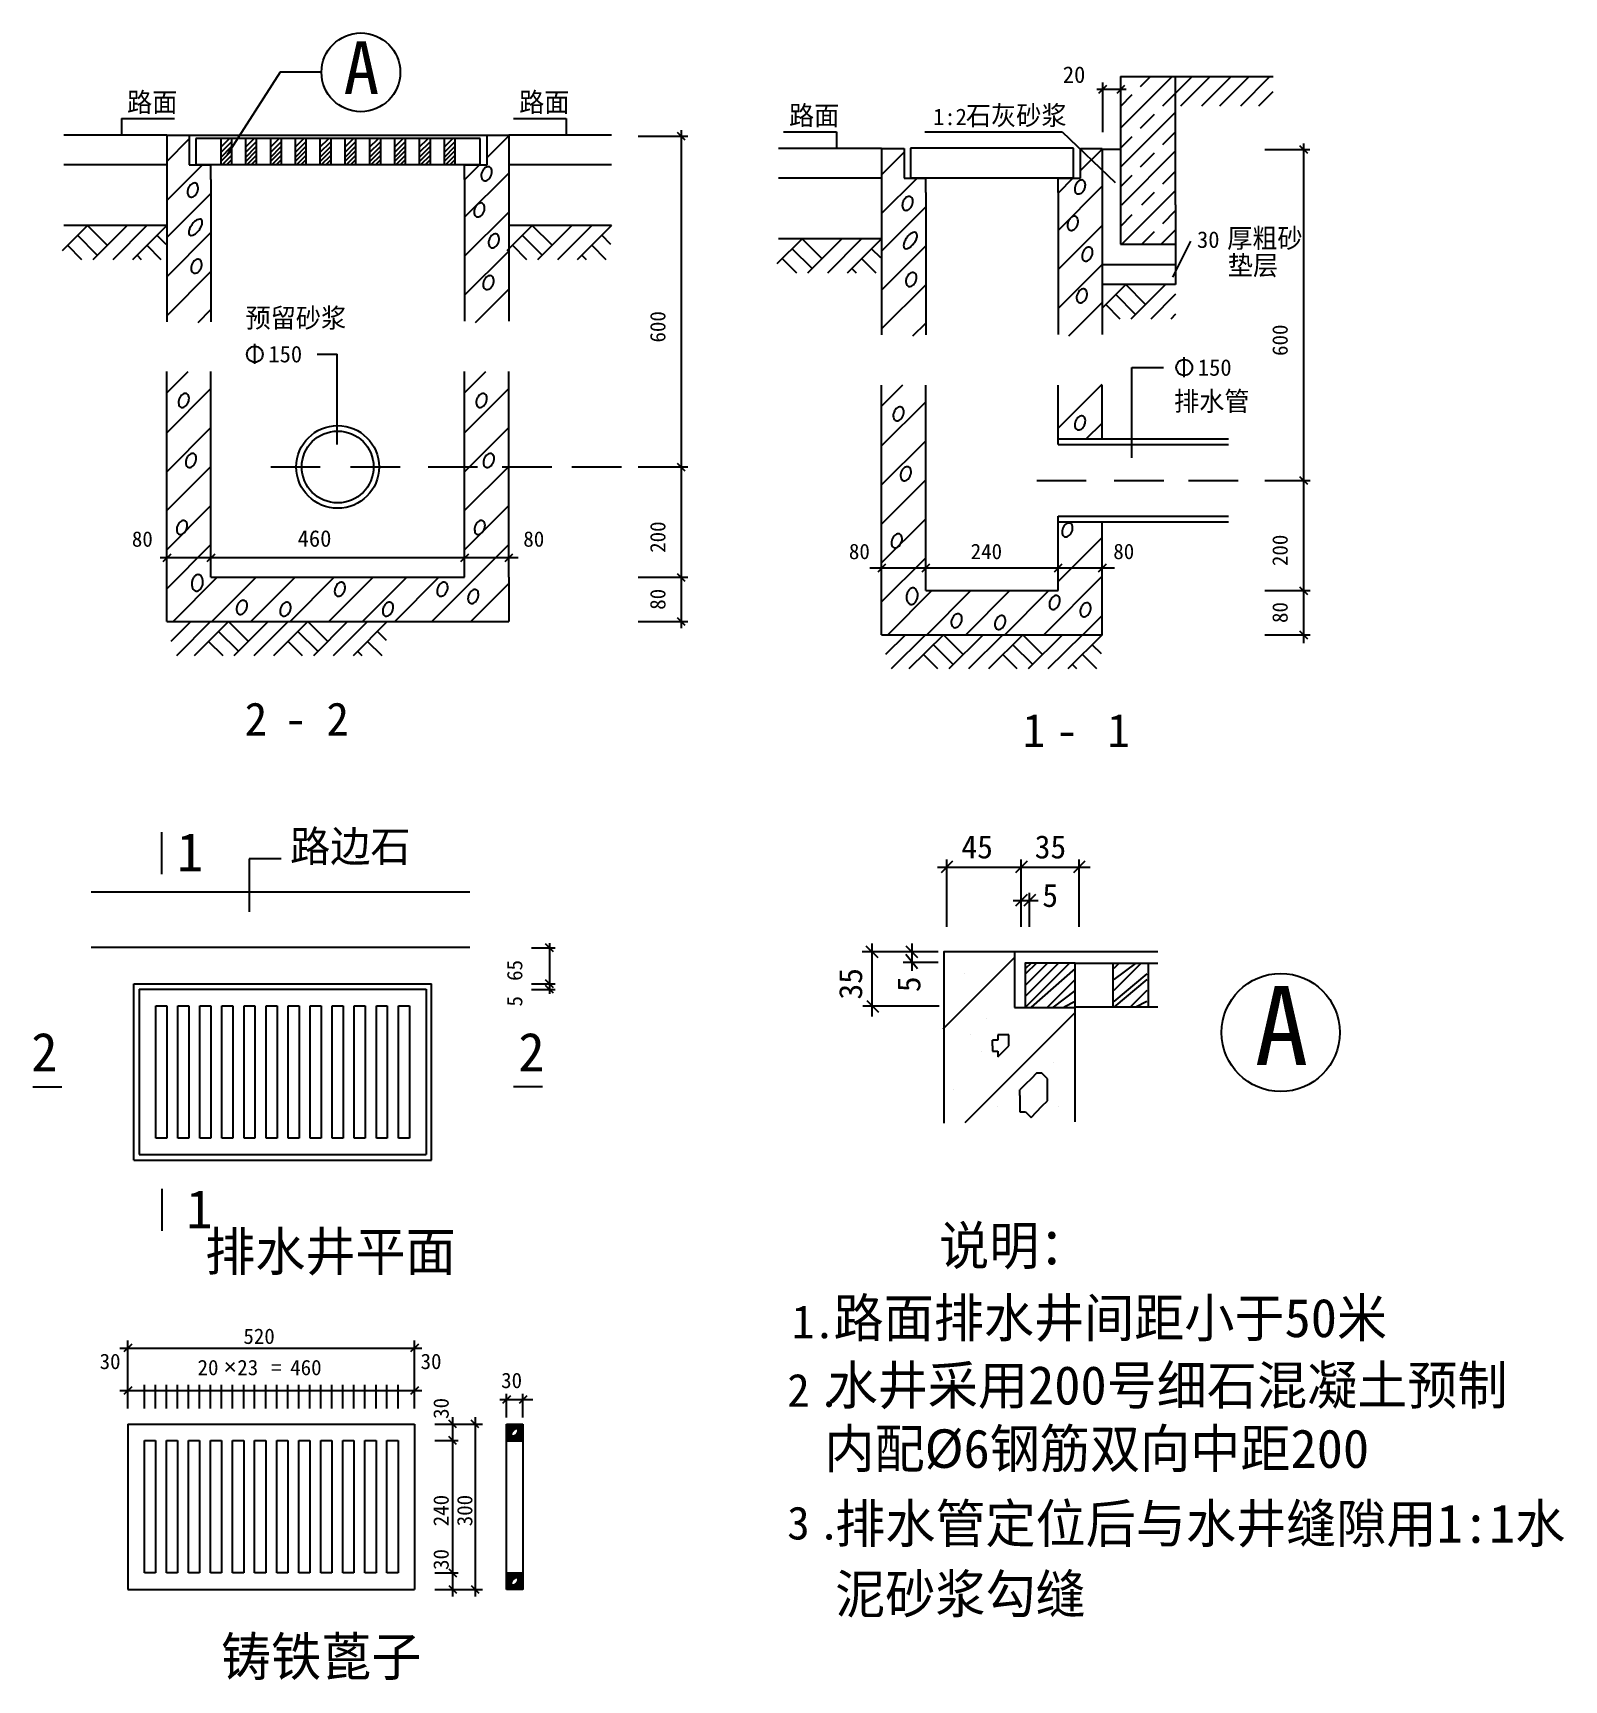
# Model space of a CAD drawing. Header units: metres. Extents: x 230.7 to 323.2, y 80.6 to 180.1.
import ezdxf

# ---------------------------------------------------------------- set-up
doc = ezdxf.new("R2010")
doc.units = ezdxf.units.M

msp = doc.modelspace()

# ---------------------------------------------------------------- linework, layer by layer
for p, q in [((245.6, 177.72), (242.39, 172.73)), ((248.1, 177.72), (245.6, 177.72)), ((296.39, 174.35), (299.51, 177.47)), ((297.6, 176.86), (298.2, 177.47)), ((299.73, 176.47), (300.72, 177.47)), ((300.05, 175.7), (301.82, 177.47)), ((301.31, 175.7), (303.08, 177.47)), ((302.41, 175.7), (304.17, 177.47)), ((303.67, 175.7), (305.43, 177.47)), ((296.74, 176.68), (294.96, 176.68)), ((295.3, 177.11), (295.3, 174.11)), ((296.39, 175.66), (297.1, 176.37)), ((298.95, 175.7), (299.73, 176.47)), ((304.76, 175.7), (305.63, 176.57)), ((296.39, 171.99), (299.73, 175.32)), ((297.6, 174.34), (298.46, 175.2)), ((236.02, 174.93), (239.21, 174.93)), ((236.02, 174.93), (236.02, 173.92)), ((259.71, 174.93), (262.9, 174.93)), ((262.9, 174.93), (262.9, 173.92)), ((269.84, 174.23), (269.84, 144.13)), ((238.75, 172.34), (240.11, 173.7)), ((240.11, 173.92), (258.11, 173.92)), ((257.69, 173.72), (240.5, 173.72)), ((240.5, 173.72), (240.5, 172.15)), ((242.01, 173.19), (242.52, 173.7)), ((242.01, 172.87), (242.66, 173.52)), ((242.01, 172.58), (242.66, 173.23)), ((243.51, 173.19), (244.02, 173.7)), ((243.51, 172.87), (244.16, 173.52)), ((243.51, 172.58), (244.16, 173.23)), ((245.01, 173.19), (245.52, 173.7)), ((245.01, 172.87), (245.66, 173.52)), ((245.01, 172.58), (245.66, 173.23)), ((246.51, 173.19), (247.02, 173.7)), ((246.51, 172.87), (247.16, 173.52)), ((246.51, 172.58), (247.16, 173.23)), ((248.01, 173.19), (248.52, 173.7)), ((248.01, 172.87), (248.66, 173.52)), ((248.01, 172.58), (248.66, 173.23)), ((249.51, 173.19), (250.02, 173.7)), ((249.51, 172.87), (250.16, 173.52)), ((249.51, 172.58), (250.16, 173.23)), ((251.01, 173.19), (251.52, 173.7)), ((251.01, 172.87), (251.66, 173.52)), ((251.01, 172.58), (251.66, 173.23)), ((252.51, 173.19), (253.02, 173.7)), ((252.51, 172.87), (253.16, 173.52)), ((252.51, 172.58), (253.16, 173.23)), ((254.01, 173.19), (254.52, 173.7)), ((254.01, 172.87), (254.66, 173.52)), ((254.01, 172.58), (254.66, 173.23)), ((255.51, 173.19), (256.02, 173.7)), ((255.51, 172.87), (256.16, 173.52)), ((255.51, 172.58), (256.16, 173.23)), ((257.69, 172.15), (257.69, 173.72)), ((258.11, 172.58), (259.42, 173.89)), ((267.24, 173.87), (270.24, 173.87)), ((276.03, 174.12), (279.22, 174.12)), ((279.22, 174.12), (279.22, 173.11)), ((284.56, 174.12), (292.87, 174.12)), ((292.87, 174.12), (296.07, 171.07)), ((296.39, 173.14), (297.1, 173.85)), ((298.95, 173.36), (299.73, 174.13)), ((307.45, 173.41), (307.45, 143.23)), ((242.02, 172.34), (242.66, 172.97)), ((242.11, 172.15), (242.66, 172.7)), ((242.38, 172.15), (242.66, 172.43)), ((243.52, 172.34), (244.16, 172.97)), ((243.61, 172.15), (244.16, 172.7)), ((243.88, 172.15), (244.16, 172.43)), ((245.02, 172.34), (245.66, 172.97)), ((245.11, 172.15), (245.66, 172.7)), ((245.38, 172.15), (245.66, 172.43)), ((246.52, 172.34), (247.16, 172.97)), ((246.61, 172.15), (247.16, 172.7)), ((246.88, 172.15), (247.16, 172.43)), ((248.02, 172.34), (248.66, 172.97)), ((248.11, 172.15), (248.66, 172.7)), ((248.38, 172.15), (248.66, 172.43)), ((249.52, 172.34), (250.16, 172.97)), ((249.61, 172.15), (250.16, 172.7)), ((249.88, 172.15), (250.16, 172.43)), ((251.02, 172.34), (251.66, 172.97)), ((251.11, 172.15), (251.66, 172.7)), ((251.38, 172.15), (251.66, 172.43)), ((252.52, 172.34), (253.16, 172.97)), ((252.61, 172.15), (253.16, 172.7)), ((252.88, 172.15), (253.16, 172.43)), ((254.02, 172.34), (254.66, 172.97)), ((254.11, 172.15), (254.66, 172.7)), ((254.38, 172.15), (254.66, 172.43)), ((255.52, 172.34), (256.16, 172.97)), ((255.61, 172.15), (256.16, 172.7)), ((255.88, 172.15), (256.16, 172.43)), ((281.95, 171.53), (283.32, 172.9)), ((293.56, 173.13), (283.7, 173.13)), ((283.7, 173.13), (283.7, 171.35)), ((293.56, 171.35), (293.56, 173.13)), ((293.98, 171.78), (295.29, 173.08)), ((295.29, 173.08), (296.39, 173.08)), ((296.47, 169.71), (299.73, 172.97)), ((297.6, 172), (298.46, 172.86)), ((305.13, 173.06), (307.84, 173.06)), ((238.75, 169.98), (240.9, 172.13)), ((240.5, 172.15), (257.69, 172.15)), ((242.65, 172.15), (242.66, 172.15)), ((244.15, 172.15), (244.16, 172.15)), ((245.65, 172.15), (245.66, 172.15)), ((247.15, 172.15), (247.16, 172.15)), ((248.65, 172.15), (248.66, 172.15)), ((250.15, 172.15), (250.16, 172.15)), ((251.65, 172.15), (251.66, 172.15)), ((253.15, 172.15), (253.16, 172.15)), ((254.65, 172.15), (254.66, 172.15)), ((256.15, 172.15), (256.16, 172.15)), ((256.75, 171.22), (257.69, 172.16)), ((256.75, 168.96), (259.42, 171.63)), ((281.95, 169.18), (284.11, 171.33)), ((283.7, 171.35), (293.56, 171.35)), ((292.62, 170.41), (293.56, 171.36)), ((296.39, 170.8), (297.1, 171.51)), ((298.95, 170.98), (299.73, 171.75)), ((238.75, 167.73), (241.42, 170.39)), ((292.62, 168.16), (295.29, 170.83)), ((296.47, 167.33), (299.73, 170.58)), ((297.68, 169.71), (298.46, 170.48)), ((256.75, 166.61), (259.42, 169.27)), ((281.95, 166.92), (284.62, 169.59)), ((298.95, 168.59), (299.73, 169.37)), ((233.95, 168.47), (232.42, 166.94)), ((235.15, 167.27), (233.95, 168.47)), ((236.35, 168.47), (234.28, 166.39)), ((237.55, 168.47), (235.48, 166.39)), ((238.75, 168.47), (236.68, 166.39)), ((260.84, 168.47), (259.31, 166.94)), ((262.04, 167.27), (260.84, 168.47)), ((263.24, 168.47), (261.16, 166.39)), ((264.44, 168.47), (262.36, 166.39)), ((265.64, 168.47), (263.56, 166.39)), ((292.62, 165.8), (295.29, 168.47)), ((296.39, 168.41), (297.1, 169.12)), ((233.62, 166.39), (232.75, 167.27)), ((234.55, 166.67), (233.35, 167.87)), ((238.42, 166.39), (237.55, 167.27)), ((238.71, 167.31), (238.15, 167.87)), ((238.75, 165.37), (241.42, 168.04)), ((260.51, 166.39), (259.64, 167.27)), ((261.44, 166.67), (260.24, 167.87)), ((265.31, 166.39), (264.44, 167.27)), ((265.59, 167.31), (265.04, 167.87)), ((277.15, 167.66), (275.63, 166.14)), ((278.35, 166.46), (277.15, 167.66)), ((279.55, 167.66), (277.48, 165.59)), ((280.75, 167.66), (278.68, 165.59)), ((281.95, 167.66), (279.88, 165.59)), ((297.68, 167.33), (298.46, 168.1)), ((298.85, 167.33), (299.73, 168.2)), ((300.62, 167.52), (299.53, 165.35)), ((237.22, 166.39), (236.95, 166.67)), ((256.75, 164.25), (259.42, 166.92)), ((264.11, 166.39), (263.84, 166.67)), ((276.83, 165.59), (275.95, 166.46)), ((277.75, 165.86), (276.55, 167.06)), ((281.63, 165.59), (280.75, 166.46)), ((281.91, 166.51), (281.35, 167.06)), ((281.95, 164.56), (284.62, 167.23)), ((238.75, 163.01), (241.42, 165.68)), ((280.43, 165.59), (280.15, 165.86)), ((292.62, 163.45), (295.29, 166.11)), ((299.73, 166.09), (295.29, 166.09)), ((257.4, 162.6), (259.42, 164.61)), ((281.95, 162.21), (284.62, 164.87)), ((296.71, 164.89), (295.29, 163.47)), ((297.31, 163.09), (296.11, 164.29)), ((297.91, 163.69), (296.71, 164.89)), ((299.11, 164.89), (297.03, 162.81)), ((299.73, 164.31), (298.23, 162.81)), ((240.64, 162.6), (241.42, 163.38)), ((293.27, 161.8), (295.29, 163.81)), ((296.38, 162.81), (295.51, 163.69)), ((283.84, 161.8), (284.62, 162.57)), ((299.73, 163.11), (299.43, 162.81)), ((299.73, 163.07), (299.71, 163.09)), ((244.07, 160.1), (244.07, 161.31)), ((247.83, 160.68), (249.05, 160.68)), ((249.05, 155.23), (249.05, 160.68)), ((300.25, 159.3), (300.25, 160.51)), ((238.75, 158.35), (240.04, 159.64)), ((256.75, 158.35), (258.04, 159.64)), ((297.09, 159.88), (299, 159.88)), ((297.09, 154.43), (297.09, 159.88)), ((238.75, 155.94), (241.42, 158.61)), ((256.75, 155.94), (259.42, 158.61)), ((281.95, 157.55), (283.24, 158.84)), ((292.62, 156.21), (295.29, 158.87)), ((281.95, 155.14), (284.62, 157.8)), ((294.33, 155.56), (295.29, 156.52)), ((238.75, 153.58), (241.42, 156.25)), ((256.75, 153.58), (259.42, 156.25)), ((281.95, 152.78), (284.62, 155.45)), ((292.62, 155.56), (302.92, 155.56)), ((292.62, 155.23), (302.92, 155.23)), ((238.75, 151.23), (241.42, 153.89)), ((245.03, 153.87), (248.03, 153.87)), ((249.85, 153.87), (252.85, 153.87)), ((254.54, 153.87), (257.54, 153.87)), ((256.75, 151.23), (259.42, 153.89)), ((259.03, 153.87), (262.03, 153.87)), ((263.24, 153.87), (266.24, 153.87)), ((267.24, 153.87), (270.24, 153.87)), ((281.95, 150.42), (284.62, 153.09)), ((291.33, 153.06), (294.33, 153.06)), ((296.01, 153.06), (299.02, 153.06)), ((300.51, 153.06), (303.51, 153.06)), ((305.13, 153.06), (307.85, 153.06)), ((238.75, 148.87), (241.42, 151.54)), ((256.75, 148.87), (259.42, 151.54)), ((281.95, 148.07), (284.62, 150.73)), ((292.62, 150.9), (302.92, 150.9)), ((292.62, 150.56), (302.92, 150.56)), ((292.62, 146.95), (295.29, 149.61)), ((259.98, 148.37), (238.36, 148.37)), ((238.75, 146.51), (241.42, 149.18)), ((256.75, 146.51), (259.42, 149.18)), ((281.95, 145.71), (284.62, 148.38)), ((296.04, 147.75), (281.24, 147.75)), ((239.13, 144.53), (241.79, 147.2)), ((241.48, 144.53), (244.15, 147.2)), ((243.84, 144.53), (246.51, 147.2)), ((246.2, 144.53), (248.86, 147.2)), ((248.55, 144.53), (251.22, 147.2)), ((250.58, 144.53), (253.25, 147.2)), ((252.54, 144.53), (255.2, 147.2)), ((254.77, 144.53), (256.75, 146.51)), ((257.13, 144.53), (259.42, 146.82)), ((267.24, 147.2), (270.24, 147.2)), ((282.33, 143.73), (285, 146.4)), ((284.69, 143.73), (287.35, 146.4)), ((287.04, 143.73), (289.71, 146.4)), ((289.4, 143.73), (292.07, 146.4)), ((291.76, 143.73), (295.29, 147.26)), ((305.13, 146.4), (307.85, 146.4)), ((240.2, 144.53), (239, 143.33)), ((241.4, 144.53), (239.33, 142.46)), ((242.48, 144.53), (240.41, 142.46)), ((243.68, 143.33), (242.48, 144.53)), ((244.88, 144.53), (242.81, 142.46)), ((246.08, 144.53), (244.01, 142.46)), ((247.28, 144.53), (245.21, 142.46)), ((248.48, 143.33), (247.28, 144.53)), ((249.68, 144.53), (247.61, 142.46)), ((250.88, 144.53), (248.81, 142.46)), ((252.08, 144.53), (250.01, 142.46)), ((267.24, 144.53), (270.24, 144.53)), ((294.11, 143.73), (295.29, 144.9)), ((243.08, 142.73), (241.88, 143.93)), ((247.88, 142.73), (246.68, 143.93)), ((252.04, 143.38), (251.48, 143.93)), ((283.4, 143.73), (282.2, 142.53)), ((284.6, 143.73), (282.53, 141.66)), ((285.69, 143.73), (283.61, 141.66)), ((286.89, 142.53), (285.69, 143.73)), ((288.09, 143.73), (286.01, 141.66)), ((289.29, 143.73), (287.21, 141.66)), ((290.49, 143.73), (288.41, 141.66)), ((291.69, 142.53), (290.49, 143.73)), ((292.89, 143.73), (290.81, 141.66)), ((294.09, 143.73), (292.01, 141.66)), ((295.29, 143.73), (293.21, 141.66)), ((305.13, 143.73), (307.85, 143.73)), ((242.16, 142.46), (241.28, 143.33)), ((246.96, 142.46), (246.08, 143.33)), ((250.56, 142.46), (250.28, 142.73)), ((251.76, 142.46), (250.88, 143.33)), ((285.36, 141.66), (284.49, 142.53)), ((286.29, 141.93), (285.09, 143.13)), ((290.16, 141.66), (289.29, 142.53)), ((291.09, 141.93), (289.89, 143.13)), ((294.96, 141.66), (294.09, 142.53)), ((295.24, 142.57), (294.69, 143.13)), ((293.76, 141.66), (293.49, 141.93)), ((243.73, 130.19), (243.73, 126.98)), ((245.67, 130.19), (243.73, 130.19)), ((285.34, 129.69), (294.56, 129.69)), ((285.9, 126.07), (285.9, 130.15)), ((290.4, 126.07), (290.4, 130.15)), ((293.9, 126.07), (293.9, 130.15)), ((234.17, 128.19), (257.07, 128.19)), ((289.91, 127.67), (291.41, 127.67)), ((290.9, 126.07), (290.9, 128.13)), ((290.9, 126.11), (290.9, 128.13)), ((234.17, 124.84), (257.07, 124.84)), ((260.8, 124.8), (262.23, 124.8)), ((261.88, 125.1), (261.88, 122.03)), ((285.38, 124.57), (280.78, 124.57)), ((281.37, 125.07), (281.37, 120.66)), ((283.78, 125.07), (283.78, 123.41)), ((289.99, 124.56), (289.99, 121.21)), ((298.65, 124.56), (289.99, 124.56)), ((285.38, 123.92), (283.26, 123.92)), ((289.65, 123.89), (285.65, 119.89)), ((289.99, 124.23), (289.65, 123.89)), ((292.65, 123.89), (290.65, 121.89)), ((291.99, 123.89), (290.65, 122.56)), ((293.32, 123.89), (290.65, 121.23)), ((291.32, 123.89), (290.65, 123.23)), ((290.99, 123.89), (290.65, 123.56)), ((293.65, 123.56), (290.99, 121.23)), ((293.65, 123.89), (298.65, 123.89)), ((295.94, 123.9), (295.94, 121.21)), ((296.32, 123.89), (295.99, 123.56)), ((297.65, 123.89), (295.99, 122.23)), ((297.32, 123.89), (295.99, 122.89)), ((298.09, 121.21), (298.09, 123.9)), ((236.75, 122.64), (254.75, 122.64)), ((236.75, 111.97), (236.75, 122.64)), ((254.75, 111.97), (254.75, 122.64)), ((260.8, 122.64), (262.23, 122.64)), ((286.99, 123.23), (286.99, 123.23)), ((293.65, 122.89), (291.99, 121.23)), ((297.99, 123.23), (295.99, 121.56)), ((297.99, 122.89), (295.99, 121.23)), ((260.8, 122.3), (262.23, 122.3)), ((293.65, 122.23), (292.32, 121.23)), ((293.65, 121.56), (292.99, 121.23)), ((297.99, 122.23), (296.99, 121.23)), ((297.99, 121.56), (297.32, 121.23)), ((238.08, 113.31), (238.08, 121.31)), ((238.08, 121.31), (238.75, 121.31)), ((238.75, 121.31), (238.75, 113.31)), ((239.42, 113.31), (239.42, 121.31)), ((239.42, 121.31), (240.08, 121.31)), ((240.08, 121.31), (240.08, 113.31)), ((240.75, 113.31), (240.75, 121.31)), ((240.75, 121.31), (241.42, 121.31)), ((241.42, 121.31), (241.42, 113.31)), ((242.08, 113.31), (242.08, 121.31)), ((242.08, 121.31), (242.75, 121.31)), ((242.75, 121.31), (242.75, 113.31)), ((243.42, 113.31), (243.42, 121.31)), ((243.42, 121.31), (244.08, 121.31)), ((244.08, 121.31), (244.08, 113.31)), ((244.75, 113.31), (244.75, 121.31)), ((244.75, 121.31), (245.42, 121.31)), ((245.42, 121.31), (245.42, 113.31)), ((246.08, 113.31), (246.08, 121.31)), ((246.08, 121.31), (246.75, 121.31)), ((246.75, 121.31), (246.75, 113.31)), ((247.42, 113.31), (247.42, 121.31)), ((247.42, 121.31), (248.08, 121.31)), ((248.08, 121.31), (248.08, 113.31)), ((248.75, 113.31), (248.75, 121.31)), ((248.75, 121.31), (249.42, 121.31)), ((249.42, 121.31), (249.42, 113.31)), ((250.08, 113.31), (250.08, 121.31)), ((250.08, 121.31), (250.75, 121.31)), ((250.75, 121.31), (250.75, 113.31)), ((251.42, 113.31), (251.42, 121.31)), ((251.42, 121.31), (252.08, 121.31)), ((252.08, 121.31), (252.08, 113.31)), ((252.75, 113.31), (252.75, 121.31)), ((252.75, 121.31), (253.42, 121.31)), ((253.42, 121.31), (253.42, 113.31)), ((285.43, 121.28), (280.83, 121.28)), ((288.32, 120.56), (288.32, 120.56)), ((289.99, 121.21), (293.64, 121.21)), ((293.65, 120.89), (291.99, 119.23)), ((293.64, 121.21), (293.64, 114.3)), ((298.65, 121.23), (293.65, 121.23)), ((287.32, 119.56), (287.32, 119.56)), ((288.99, 119.56), (288.99, 119.23)), ((289.32, 119.56), (288.99, 119.56)), ((289.32, 119.56), (289.32, 119.56)), ((289.65, 119.56), (289.32, 119.56)), ((289.65, 119.23), (289.65, 119.56)), ((291.99, 119.23), (286.99, 114.23)), ((287.99, 118.56), (287.99, 118.56)), ((288.99, 119.23), (288.65, 119.23)), ((288.65, 118.89), (288.65, 119.23)), ((288.65, 118.89), (288.65, 118.56)), ((288.65, 118.56), (288.99, 118.56)), ((288.99, 118.23), (289.32, 118.56)), ((288.99, 118.56), (288.99, 118.23)), ((289.32, 118.56), (289.65, 118.89)), ((289.32, 118.56), (289.32, 118.56)), ((289.65, 119.23), (289.65, 119.23)), ((289.65, 118.89), (289.65, 119.23)), ((288.99, 118.23), (288.99, 118.23)), ((292.32, 117.89), (292.32, 117.89)), ((290.65, 116.56), (290.32, 116.23)), ((290.99, 116.89), (290.65, 116.56)), ((291.32, 117.23), (290.99, 116.89)), ((291.65, 117.23), (291.32, 117.23)), ((291.99, 116.89), (291.65, 117.23)), ((291.99, 116.56), (291.99, 116.89)), ((291.99, 116.23), (291.99, 116.56)), ((286.32, 116.23), (286.32, 116.23)), ((290.32, 115.89), (290.32, 116.23)), ((290.32, 115.89), (290.32, 115.23)), ((291.65, 115.23), (291.99, 115.56)), ((291.99, 115.56), (291.99, 116.23)), ((288.99, 115.23), (288.99, 115.23)), ((290.32, 115.23), (290.32, 114.89)), ((290.32, 114.89), (290.65, 114.89)), ((290.65, 114.89), (290.99, 114.56)), ((290.99, 114.56), (291.32, 114.89)), ((291.32, 114.89), (291.65, 115.23)), ((292.65, 115.23), (292.65, 115.23)), ((238.75, 113.31), (238.08, 113.31)), ((240.08, 113.31), (239.42, 113.31)), ((241.42, 113.31), (240.75, 113.31)), ((242.75, 113.31), (242.08, 113.31)), ((244.08, 113.31), (243.42, 113.31)), ((245.42, 113.31), (244.75, 113.31)), ((246.75, 113.31), (246.08, 113.31)), ((248.08, 113.31), (247.42, 113.31)), ((249.42, 113.31), (248.75, 113.31)), ((250.75, 113.31), (250.08, 113.31)), ((252.08, 113.31), (251.42, 113.31)), ((253.42, 113.31), (252.75, 113.31)), ((236.75, 111.97), (254.75, 111.97)), ((235.91, 100.62), (254.17, 100.62)), ((236.4, 96.97), (236.4, 101.08)), ((253.73, 96.97), (253.73, 101.08)), ((242.31, 99.74), (242.84, 99.22)), ((242.31, 99.22), (242.84, 99.74)), ((235.91, 98.05), (254.17, 98.05)), ((237.4, 96.97), (237.4, 98.39)), ((238.06, 96.97), (238.06, 98.39)), ((238.73, 96.97), (238.73, 98.39)), ((239.4, 96.97), (239.4, 98.39)), ((240.06, 96.97), (240.06, 98.39)), ((240.73, 96.97), (240.73, 98.39)), ((241.4, 96.97), (241.4, 98.39)), ((242.06, 96.97), (242.06, 98.39)), ((242.73, 96.97), (242.73, 98.39)), ((243.4, 96.97), (243.4, 98.39)), ((244.06, 96.97), (244.06, 98.39)), ((244.73, 96.97), (244.73, 98.39)), ((245.4, 96.97), (245.4, 98.39)), ((246.06, 96.97), (246.06, 98.39)), ((246.73, 96.97), (246.73, 98.39)), ((247.4, 96.97), (247.4, 98.39)), ((248.06, 96.97), (248.06, 98.39)), ((248.73, 96.97), (248.73, 98.39)), ((249.4, 96.97), (249.4, 98.39)), ((250.06, 96.97), (250.06, 98.39)), ((250.73, 96.97), (250.73, 98.39)), ((251.4, 96.97), (251.4, 98.39)), ((252.06, 96.97), (252.06, 98.39)), ((252.73, 96.97), (252.73, 98.39)), ((259.28, 96.43), (259.28, 97.85)), ((260.28, 96.43), (260.28, 97.86)), ((258.89, 97.51), (260.88, 97.51)), ((254.95, 96.03), (257.83, 96.03)), ((256.02, 96.45), (256.02, 85.61)), ((257.38, 96.45), (257.38, 85.61)), ((259.28, 86.02), (259.28, 96.02)), ((259.28, 96.02), (260.28, 96.02)), ((259.28, 95.27), (260.03, 96.02)), ((259.28, 95.51), (259.8, 96.02)), ((259.28, 95.45), (259.85, 96.02)), ((259.28, 95.39), (259.91, 96.02)), ((259.28, 95.33), (259.97, 96.02)), ((259.28, 95.57), (259.74, 96.02)), ((259.28, 95.68), (259.62, 96.02)), ((259.28, 95.98), (259.32, 96.02)), ((259.28, 95.92), (259.38, 96.02)), ((259.28, 95.86), (259.44, 96.02)), ((259.28, 95.8), (259.5, 96.02)), ((259.28, 95.74), (259.56, 96.02)), ((259.28, 95.62), (259.68, 96.02)), ((259.5, 95.02), (260.28, 95.8)), ((259.56, 95.02), (260.28, 95.74)), ((259.62, 95.02), (260.28, 95.68)), ((259.68, 95.02), (260.28, 95.62)), ((259.77, 95.7), (260.09, 96.02)), ((259.86, 95.73), (260.15, 96.02)), ((259.92, 95.73), (260.21, 96.02)), ((259.96, 95.72), (260.27, 96.02)), ((259.98, 95.56), (260.28, 95.86)), ((259.99, 95.68), (260.28, 95.98)), ((259.99, 95.63), (260.28, 95.92)), ((260.28, 96.02), (260.28, 86.02)), ((237.4, 87.03), (237.4, 95.03)), ((237.4, 95.03), (238.06, 95.03)), ((238.06, 95.03), (238.06, 87.03)), ((238.73, 87.03), (238.73, 95.03)), ((238.73, 95.03), (239.4, 95.03)), ((239.4, 95.03), (239.4, 87.03)), ((240.06, 95.03), (240.73, 95.03)), ((240.06, 87.03), (240.06, 95.03)), ((240.73, 95.03), (240.73, 87.03)), ((241.4, 87.03), (241.4, 95.03)), ((241.4, 95.03), (242.06, 95.03)), ((242.06, 95.03), (242.06, 87.03)), ((242.73, 87.03), (242.73, 95.03)), ((242.73, 95.03), (243.4, 95.03)), ((243.4, 95.03), (243.4, 87.03)), ((244.06, 95.03), (244.73, 95.03)), ((244.06, 87.03), (244.06, 95.03)), ((244.73, 95.03), (244.73, 87.03)), ((245.4, 87.03), (245.4, 95.03)), ((245.4, 95.03), (246.06, 95.03)), ((246.06, 95.03), (246.06, 87.03)), ((246.73, 87.03), (246.73, 95.03)), ((246.73, 95.03), (247.4, 95.03)), ((247.4, 95.03), (247.4, 87.03)), ((248.06, 87.03), (248.06, 95.03)), ((248.06, 95.03), (248.73, 95.03)), ((248.73, 95.03), (248.73, 87.03)), ((249.4, 87.03), (249.4, 95.03)), ((249.4, 95.03), (250.06, 95.03)), ((250.06, 95.03), (250.06, 87.03)), ((250.73, 87.03), (250.73, 95.03)), ((250.73, 95.03), (251.4, 95.03)), ((251.4, 95.03), (251.4, 87.03)), ((252.06, 87.03), (252.06, 95.03)), ((252.06, 95.03), (252.73, 95.03)), ((252.73, 95.03), (252.73, 87.03)), ((254.95, 95.03), (256.37, 95.03)), ((259.28, 95.21), (259.6, 95.53)), ((259.28, 95.15), (259.57, 95.44)), ((259.28, 95.09), (259.57, 95.38)), ((259.28, 95.03), (259.59, 95.34)), ((259.28, 95.02), (260.28, 95.02)), ((259.33, 95.02), (259.62, 95.32)), ((259.39, 95.02), (259.67, 95.31)), ((259.44, 95.02), (259.74, 95.32)), ((259.74, 95.02), (260.28, 95.56)), ((259.8, 95.02), (260.28, 95.5)), ((259.86, 95.02), (260.28, 95.45)), ((259.92, 95.02), (260.28, 95.39)), ((259.97, 95.02), (260.28, 95.33)), ((260.03, 95.02), (260.28, 95.27)), ((260.09, 95.02), (260.28, 95.21)), ((260.15, 95.02), (260.28, 95.15)), ((260.21, 95.02), (260.28, 95.09)), ((260.27, 95.02), (260.28, 95.03)), ((238.06, 87.03), (237.4, 87.03)), ((239.4, 87.03), (238.73, 87.03)), ((240.73, 87.03), (240.06, 87.03)), ((242.06, 87.03), (241.4, 87.03)), ((243.4, 87.03), (242.73, 87.03)), ((244.73, 87.03), (244.06, 87.03)), ((246.06, 87.03), (245.4, 87.03)), ((247.4, 87.03), (246.73, 87.03)), ((248.73, 87.03), (248.06, 87.03)), ((250.06, 87.03), (249.4, 87.03)), ((251.4, 87.03), (250.73, 87.03)), ((252.73, 87.03), (252.06, 87.03)), ((254.95, 87.03), (256.37, 87.03)), ((260.28, 87.02), (259.28, 87.02)), ((259.28, 86.25), (260.05, 87.02)), ((259.28, 86.31), (259.99, 87.02)), ((259.28, 86.49), (259.81, 87.02)), ((259.28, 86.43), (259.87, 87.02)), ((259.28, 86.37), (259.93, 87.02)), ((259.28, 86.67), (259.63, 87.02)), ((259.28, 86.61), (259.69, 87.02)), ((259.28, 86.55), (259.75, 87.02)), ((259.28, 86.9), (259.4, 87.02)), ((259.28, 86.84), (259.46, 87.02)), ((259.28, 86.79), (259.52, 87.02)), ((259.28, 86.73), (259.58, 87.02)), ((259.28, 87.02), (259.28, 87.02)), ((259.28, 86.96), (259.34, 87.02)), ((259.52, 86.02), (260.28, 86.78)), ((259.58, 86.02), (260.28, 86.72)), ((259.64, 86.02), (260.28, 86.67)), ((259.7, 86.02), (260.28, 86.61)), ((259.8, 86.72), (260.11, 87.02)), ((259.88, 86.74), (260.17, 87.02)), ((259.93, 86.73), (260.22, 87.02)), ((259.97, 86.71), (260.28, 87.02)), ((259.97, 86.53), (260.28, 86.84)), ((259.99, 86.67), (260.28, 86.96)), ((259.99, 86.61), (260.28, 86.9)), ((254.95, 86.03), (257.83, 86.03)), ((259.28, 86.2), (259.59, 86.5)), ((259.28, 86.14), (259.57, 86.42)), ((259.28, 86.08), (259.57, 86.37)), ((259.28, 86.02), (259.59, 86.33)), ((260.28, 86.02), (259.28, 86.02)), ((259.34, 86.02), (259.63, 86.31)), ((259.4, 86.02), (259.69, 86.31)), ((259.46, 86.02), (259.77, 86.33)), ((259.75, 86.02), (260.28, 86.55)), ((259.81, 86.02), (260.28, 86.49)), ((259.87, 86.02), (260.28, 86.43)), ((259.93, 86.02), (260.28, 86.37)), ((259.99, 86.02), (260.28, 86.31)), ((260.05, 86.02), (260.28, 86.25)), ((260.11, 86.02), (260.28, 86.19)), ((260.17, 86.02), (260.28, 86.14)), ((260.23, 86.02), (260.28, 86.08))]:
    msp.add_line(p, q)
for points in [[(296.39, 177.47), (296.39, 169.71)], [(296.39, 177.47), (305.62, 177.47)], [(299.73, 169.71), (299.73, 177.47)], [(295.54, 176.92), (295.07, 176.45)], [(296.64, 176.92), (296.17, 176.45)], [(238.75, 173.92), (232.53, 173.92)], [(238.75, 173.92), (238.75, 162.65)], [(238.75, 173.92), (240.11, 173.92)], [(240.11, 173.92), (240.11, 172.13)], [(242.01, 173.72), (242.01, 172.15)], [(242.66, 173.72), (242.66, 172.15)], [(243.51, 173.72), (243.51, 172.15)], [(244.16, 173.72), (244.16, 172.15)], [(245.01, 173.72), (245.01, 172.15)], [(245.66, 173.72), (245.66, 172.15)], [(246.51, 173.72), (246.51, 172.15)], [(247.16, 173.72), (247.16, 172.15)], [(248.01, 173.72), (248.01, 172.15)], [(248.66, 173.72), (248.66, 172.15)], [(249.51, 173.72), (249.51, 172.15)], [(250.16, 173.72), (250.16, 172.15)], [(251.01, 173.72), (251.01, 172.15)], [(251.66, 173.72), (251.66, 172.15)], [(252.51, 173.72), (252.51, 172.15)], [(253.16, 173.72), (253.16, 172.15)], [(254.01, 173.72), (254.01, 172.15)], [(254.66, 173.72), (254.66, 172.15)], [(255.51, 173.72), (255.51, 172.15)], [(256.16, 173.72), (256.16, 172.15)], [(258.11, 173.92), (259.42, 173.92)], [(258.11, 172.13), (258.11, 173.92)], [(265.64, 173.92), (259.42, 173.92)], [(259.42, 173.92), (259.42, 162.68)], [(269.6, 174.1), (270.07, 173.63)], [(307.21, 173.3), (307.69, 172.83)], [(281.95, 173.11), (275.73, 173.11)], [(281.95, 173.11), (281.95, 161.85)], [(281.95, 173.11), (283.32, 173.11)], [(283.32, 173.11), (283.32, 171.33)], [(293.98, 173.11), (295.29, 173.11)], [(293.98, 171.33), (293.98, 173.11)], [(295.29, 173.11), (295.29, 161.88)], [(238.75, 172.13), (232.53, 172.13)], [(240.11, 172.13), (241.42, 172.13)], [(241.42, 171.25), (241.42, 172.13)], [(241.42, 171.25), (241.42, 162.65)], [(256.75, 172.13), (258.11, 172.13)], [(256.75, 171.25), (256.75, 172.13)], [(256.75, 171.25), (256.75, 162.68)], [(265.64, 172.13), (259.42, 172.13)], [(281.95, 171.33), (275.73, 171.33)], [(283.32, 171.33), (284.62, 171.33)], [(284.62, 170.45), (284.62, 171.33)], [(292.62, 170.45), (292.62, 171.33)], [(292.62, 171.33), (293.98, 171.33)], [(284.62, 170.45), (284.62, 161.85)], [(292.62, 170.45), (292.62, 161.88)], [(296.39, 169.71), (296.39, 167.33)], [(299.73, 169.71), (299.73, 166.97)], [(238.75, 168.47), (232.53, 168.47)], [(265.64, 168.47), (259.42, 168.47)], [(281.95, 167.66), (275.73, 167.66)], [(296.39, 167.33), (299.73, 167.33)], [(299.73, 167.3), (299.73, 164.89)], [(299.73, 164.89), (295.29, 164.89)], [(238.75, 144.53), (238.75, 159.63)], [(241.42, 147.2), (241.42, 159.63)], [(256.75, 147.2), (256.75, 159.63)], [(259.42, 147.2), (259.42, 159.63)], [(281.95, 143.73), (281.95, 158.82)], [(284.62, 146.4), (284.62, 158.82)], [(292.62, 155.23), (292.62, 158.82)], [(295.29, 155.56), (295.29, 158.82)], [(269.6, 154.1), (270.07, 153.63)], [(307.21, 153.3), (307.69, 152.83)], [(292.62, 146.4), (292.62, 150.9)], [(295.29, 143.73), (295.29, 150.56)], [(238.99, 148.6), (238.51, 148.13)], [(241.65, 148.6), (241.18, 148.13)], [(256.99, 148.6), (256.51, 148.13)], [(259.65, 148.6), (259.18, 148.13)], [(269.6, 147.43), (270.07, 146.96)], [(282.19, 147.99), (281.72, 147.52)], [(284.86, 147.99), (284.38, 147.52)], [(292.86, 147.99), (292.38, 147.52)], [(295.52, 147.99), (295.05, 147.52)], [(241.42, 147.2), (256.75, 147.2)], [(259.42, 147.2), (259.42, 144.53)], [(284.62, 146.4), (292.62, 146.4)], [(307.21, 146.63), (307.69, 146.16)], [(238.75, 144.53), (259.42, 144.53)], [(269.6, 144.77), (270.07, 144.3)], [(281.95, 143.73), (295.29, 143.73)], [(307.21, 143.96), (307.69, 143.49)], [(238.46, 129.26), (238.46, 131.8)], [(286.25, 130.05), (285.55, 129.34)], [(290.75, 130.05), (290.05, 129.34)], [(294.25, 130.05), (293.55, 129.34)], [(290.75, 128.03), (290.05, 127.32)], [(291.25, 128.03), (290.55, 127.32)], [(262.12, 124.57), (261.65, 125.04)], [(281.01, 124.93), (281.72, 124.22)], [(283.42, 124.93), (284.13, 124.22)], [(289.99, 124.56), (285.72, 124.56), (285.72, 114.22)], [(283.42, 124.43), (284.13, 123.56)], [(293.65, 123.89), (290.64, 123.89), (290.64, 121.21), (293.65, 121.23), (293.65, 123.89)], [(262.12, 122.4), (261.65, 122.87)], [(262.12, 122.07), (261.65, 122.54)], [(237.08, 122.31), (254.42, 122.31)], [(237.08, 122.31), (237.08, 112.31)], [(254.42, 122.31), (254.42, 112.31)], [(281.06, 121.63), (281.77, 120.92)], [(230.66, 116.41), (232.4, 116.41)], [(261.45, 116.41), (259.71, 116.41)], [(237.08, 112.31), (254.42, 112.31)], [(238.46, 110.25), (238.46, 107.71)], [(236.63, 100.86), (236.16, 100.39)], [(253.97, 100.86), (253.49, 100.39)], [(236.63, 98.28), (236.16, 97.81)], [(253.97, 98.28), (253.49, 97.81)], [(259.52, 97.74), (259.04, 97.27)], [(260.52, 97.74), (260.04, 97.27)], [(236.4, 96.03), (253.73, 96.03)], [(236.4, 96.03), (236.4, 86.03)], [(253.73, 96.03), (253.73, 86.03)], [(256.26, 95.8), (255.79, 96.27)], [(257.61, 95.8), (257.14, 96.27)], [(256.26, 94.8), (255.79, 95.27)], [(255.79, 87.27), (256.26, 86.8)], [(236.4, 86.03), (253.73, 86.03)], [(255.79, 86.27), (256.26, 85.8)], [(257.14, 86.27), (257.61, 85.8)]]:
    msp.add_lwpolyline(points)
for points in [[(257.81, 171.7, 0.07), (257.76, 171.53, 0.08), (257.77, 171.38, 0.11), (257.83, 171.25, 0.14), (257.92, 171.18, 0.14), (258.03, 171.17, 0.11), (258.16, 171.22, 0.08), (258.27, 171.33, 0.07), (258.36, 171.48, 0.07), (258.4, 171.65, 0.08), (258.39, 171.8, 0.11), (258.33, 171.93, 0.14), (258.25, 172, 0.14), (258.14, 172.01, 0.11), (258, 171.96, 0.08), (257.9, 171.86, 0.07), (257.81, 171.7, 0.07)], [(240.05, 170.71, 0.07), (240.01, 170.54, 0.08), (240.01, 170.39, 0.11), (240.07, 170.26, 0.14), (240.16, 170.19, 0.14), (240.27, 170.18, 0.11), (240.4, 170.24, 0.08), (240.51, 170.34, 0.07), (240.6, 170.49, 0.07), (240.64, 170.67, 0.08), (240.63, 170.82, 0.11), (240.58, 170.95, 0.14), (240.49, 171.02, 0.14), (240.38, 171.03, 0.11), (240.25, 170.97, 0.08), (240.14, 170.87, 0.07), (240.05, 170.71, 0.07)], [(283.25, 169.91, 0.07), (283.21, 169.74, 0.08), (283.22, 169.59, 0.11), (283.28, 169.46, 0.14), (283.36, 169.39, 0.14), (283.47, 169.38, 0.11), (283.61, 169.43, 0.08), (283.71, 169.54, 0.07), (283.8, 169.69, 0.07), (283.85, 169.86, 0.08), (283.84, 170.01, 0.11), (283.78, 170.14, 0.14), (283.69, 170.21, 0.14), (283.58, 170.22, 0.11), (283.45, 170.17, 0.08), (283.34, 170.07, 0.07), (283.25, 169.91, 0.07)], [(293.68, 170.9, 0.07), (293.63, 170.73, 0.08), (293.64, 170.58, 0.11), (293.7, 170.44, 0.14), (293.79, 170.38, 0.14), (293.9, 170.37, 0.11), (294.03, 170.42, 0.08), (294.14, 170.52, 0.07), (294.23, 170.68, 0.07), (294.27, 170.85, 0.08), (294.26, 171, 0.11), (294.2, 171.13, 0.14), (294.12, 171.2, 0.14), (294.01, 171.21, 0.11), (293.87, 171.16, 0.08), (293.77, 171.05, 0.07), (293.68, 170.9, 0.07)], [(257.37, 169.51, 0.07), (257.33, 169.34, 0.08), (257.33, 169.19, 0.11), (257.39, 169.06, 0.14), (257.48, 168.99, 0.14), (257.59, 168.98, 0.11), (257.72, 169.03, 0.08), (257.83, 169.13, 0.07), (257.92, 169.29, 0.07), (257.96, 169.46, 0.08), (257.95, 169.61, 0.11), (257.9, 169.74, 0.14), (257.81, 169.81, 0.14), (257.7, 169.82, 0.11), (257.57, 169.77, 0.08), (257.46, 169.66, 0.07), (257.37, 169.51, 0.07)], [(240.27, 168.52, 0.05), (240.15, 168.32, 0.06), (240.09, 168.14, 0.1), (240.09, 167.97, 0.18), (240.14, 167.89, 0.18), (240.23, 167.86, 0.1), (240.4, 167.91, 0.06), (240.55, 168.02, 0.05), (240.71, 168.19, 0.05), (240.83, 168.4, 0.06), (240.89, 168.57, 0.1), (240.89, 168.74, 0.18), (240.84, 168.82, 0.18), (240.74, 168.85, 0.1), (240.58, 168.8, 0.06), (240.43, 168.7, 0.05), (240.27, 168.52, 0.05)], [(293.24, 168.7, 0.07), (293.2, 168.53, 0.08), (293.2, 168.38, 0.11), (293.26, 168.25, 0.14), (293.35, 168.18, 0.14), (293.46, 168.17, 0.11), (293.59, 168.23, 0.08), (293.7, 168.33, 0.07), (293.79, 168.49, 0.07), (293.83, 168.66, 0.08), (293.82, 168.81, 0.11), (293.76, 168.94, 0.14), (293.68, 169.01, 0.14), (293.57, 169.02, 0.11), (293.44, 168.96, 0.08), (293.33, 168.86, 0.07), (293.24, 168.7, 0.07)], [(258.25, 167.64, 0.07), (258.2, 167.47, 0.08), (258.21, 167.32, 0.11), (258.27, 167.19, 0.14), (258.36, 167.12, 0.14), (258.47, 167.11, 0.11), (258.6, 167.17, 0.08), (258.71, 167.27, 0.07), (258.8, 167.42, 0.07), (258.84, 167.6, 0.08), (258.83, 167.75, 0.11), (258.77, 167.88, 0.14), (258.69, 167.94, 0.14), (258.58, 167.96, 0.11), (258.44, 167.9, 0.08), (258.33, 167.8, 0.07), (258.25, 167.64, 0.07)], [(283.47, 167.72, 0.05), (283.35, 167.51, 0.06), (283.29, 167.34, 0.1), (283.29, 167.17, 0.18), (283.34, 167.09, 0.18), (283.44, 167.06, 0.1), (283.6, 167.11, 0.06), (283.75, 167.21, 0.05), (283.91, 167.39, 0.05), (284.04, 167.59, 0.06), (284.1, 167.77, 0.1), (284.09, 167.94, 0.18), (284.04, 168.02, 0.18), (283.95, 168.05, 0.1), (283.78, 168, 0.06), (283.63, 167.89, 0.05), (283.47, 167.72, 0.05)], [(240.27, 166.11, 0.07), (240.23, 165.94, 0.08), (240.23, 165.79, 0.11), (240.29, 165.66, 0.14), (240.38, 165.59, 0.14), (240.49, 165.58, 0.11), (240.62, 165.63, 0.08), (240.73, 165.73, 0.07), (240.82, 165.89, 0.07), (240.86, 166.06, 0.08), (240.85, 166.21, 0.11), (240.8, 166.34, 0.14), (240.71, 166.41, 0.14), (240.6, 166.42, 0.11), (240.47, 166.37, 0.08), (240.36, 166.26, 0.07), (240.27, 166.11, 0.07)], [(294.12, 166.84, 0.07), (294.07, 166.67, 0.08), (294.08, 166.52, 0.11), (294.14, 166.39, 0.14), (294.23, 166.32, 0.14), (294.34, 166.31, 0.11), (294.47, 166.36, 0.08), (294.58, 166.47, 0.07), (294.67, 166.62, 0.07), (294.71, 166.79, 0.08), (294.7, 166.94, 0.11), (294.64, 167.07, 0.14), (294.56, 167.14, 0.14), (294.45, 167.15, 0.11), (294.31, 167.1, 0.08), (294.2, 166.99, 0.07), (294.12, 166.84, 0.07)], [(257.92, 165.12, 0.07), (257.87, 164.95, 0.08), (257.88, 164.8, 0.11), (257.94, 164.67, 0.14), (258.03, 164.6, 0.14), (258.14, 164.59, 0.11), (258.27, 164.64, 0.08), (258.38, 164.75, 0.07), (258.47, 164.9, 0.07), (258.51, 165.07, 0.08), (258.5, 165.23, 0.11), (258.44, 165.36, 0.14), (258.36, 165.42, 0.14), (258.25, 165.43, 0.11), (258.11, 165.38, 0.08), (258.01, 165.28, 0.07), (257.92, 165.12, 0.07)], [(283.47, 165.31, 0.07), (283.43, 165.13, 0.08), (283.44, 164.98, 0.11), (283.5, 164.85, 0.14), (283.58, 164.78, 0.14), (283.69, 164.77, 0.11), (283.83, 164.83, 0.08), (283.93, 164.93, 0.07), (284.02, 165.09, 0.07), (284.06, 165.26, 0.08), (284.06, 165.41, 0.11), (284, 165.54, 0.14), (283.91, 165.61, 0.14), (283.8, 165.62, 0.11), (283.67, 165.56, 0.08), (283.56, 165.46, 0.07), (283.47, 165.31, 0.07)], [(293.79, 164.32, 0.07), (293.74, 164.15, 0.08), (293.75, 164, 0.11), (293.81, 163.87, 0.14), (293.9, 163.8, 0.14), (294.01, 163.79, 0.11), (294.14, 163.84, 0.08), (294.25, 163.94, 0.07), (294.34, 164.1, 0.07), (294.38, 164.27, 0.08), (294.37, 164.42, 0.11), (294.31, 164.55, 0.14), (294.23, 164.62, 0.14), (294.12, 164.63, 0.11), (293.98, 164.58, 0.08), (293.88, 164.47, 0.07), (293.79, 164.32, 0.07)], [(239.5, 157.99, 0.07), (239.46, 157.82, 0.08), (239.47, 157.67, 0.11), (239.52, 157.54, 0.14), (239.61, 157.47, 0.14), (239.72, 157.46, 0.11), (239.85, 157.52, 0.08), (239.96, 157.62, 0.07), (240.05, 157.77, 0.07), (240.09, 157.95, 0.08), (240.09, 158.1, 0.11), (240.03, 158.23, 0.14), (239.94, 158.3, 0.14), (239.83, 158.31, 0.11), (239.7, 158.25, 0.08), (239.59, 158.15, 0.07), (239.5, 157.99, 0.07)], [(257.5, 157.99, 0.07), (257.46, 157.82, 0.08), (257.47, 157.67, 0.11), (257.52, 157.54, 0.14), (257.61, 157.47, 0.14), (257.72, 157.46, 0.11), (257.85, 157.52, 0.08), (257.96, 157.62, 0.07), (258.05, 157.77, 0.07), (258.09, 157.95, 0.08), (258.09, 158.1, 0.11), (258.03, 158.23, 0.14), (257.94, 158.3, 0.14), (257.83, 158.31, 0.11), (257.7, 158.25, 0.08), (257.59, 158.15, 0.07), (257.5, 157.99, 0.07)], [(282.71, 157.19, 0.07), (282.66, 157.02, 0.08), (282.67, 156.87, 0.11), (282.73, 156.74, 0.14), (282.82, 156.67, 0.14), (282.93, 156.66, 0.11), (283.06, 156.71, 0.08), (283.17, 156.82, 0.07), (283.25, 156.97, 0.07), (283.3, 157.14, 0.08), (283.29, 157.29, 0.11), (283.23, 157.42, 0.14), (283.14, 157.49, 0.14), (283.03, 157.5, 0.11), (282.9, 157.45, 0.08), (282.79, 157.35, 0.07), (282.71, 157.19, 0.07)], [(293.68, 156.64, 0.07), (293.63, 156.47, 0.08), (293.64, 156.32, 0.11), (293.7, 156.19, 0.14), (293.79, 156.12, 0.14), (293.9, 156.11, 0.11), (294.03, 156.16, 0.08), (294.14, 156.27, 0.07), (294.23, 156.42, 0.07), (294.27, 156.6, 0.08), (294.26, 156.75, 0.11), (294.2, 156.88, 0.14), (294.12, 156.94, 0.14), (294.01, 156.95, 0.11), (293.87, 156.9, 0.08), (293.77, 156.8, 0.07), (293.68, 156.64, 0.07)], [(239.94, 154.38, 0.07), (239.9, 154.2, 0.08), (239.9, 154.05, 0.11), (239.96, 153.92, 0.14), (240.05, 153.86, 0.14), (240.16, 153.84, 0.11), (240.29, 153.9, 0.08), (240.4, 154, 0.07), (240.49, 154.16, 0.07), (240.53, 154.33, 0.08), (240.53, 154.48, 0.11), (240.47, 154.61, 0.14), (240.38, 154.68, 0.14), (240.27, 154.69, 0.11), (240.14, 154.63, 0.08), (240.03, 154.53, 0.07), (239.94, 154.38, 0.07)], [(257.94, 154.38, 0.07), (257.9, 154.2, 0.08), (257.9, 154.05, 0.11), (257.96, 153.92, 0.14), (258.05, 153.86, 0.14), (258.16, 153.84, 0.11), (258.29, 153.9, 0.08), (258.4, 154, 0.07), (258.49, 154.16, 0.07), (258.53, 154.33, 0.08), (258.53, 154.48, 0.11), (258.47, 154.61, 0.14), (258.38, 154.68, 0.14), (258.27, 154.69, 0.11), (258.14, 154.63, 0.08), (258.03, 154.53, 0.07), (257.94, 154.38, 0.07)], [(283.14, 153.57, 0.07), (283.1, 153.4, 0.08), (283.11, 153.25, 0.11), (283.17, 153.12, 0.14), (283.25, 153.05, 0.14), (283.36, 153.04, 0.11), (283.5, 153.09, 0.08), (283.61, 153.2, 0.07), (283.69, 153.35, 0.07), (283.74, 153.52, 0.08), (283.73, 153.68, 0.11), (283.67, 153.81, 0.14), (283.58, 153.87, 0.14), (283.47, 153.88, 0.11), (283.34, 153.83, 0.08), (283.23, 153.73, 0.07), (283.14, 153.57, 0.07)], [(239.39, 150.32, 0.07), (239.35, 150.15, 0.08), (239.36, 150, 0.11), (239.41, 149.87, 0.14), (239.5, 149.8, 0.14), (239.61, 149.79, 0.11), (239.74, 149.84, 0.08), (239.85, 149.94, 0.07), (239.94, 150.1, 0.07), (239.98, 150.27, 0.08), (239.98, 150.42, 0.11), (239.92, 150.55, 0.14), (239.83, 150.62, 0.14), (239.72, 150.63, 0.11), (239.59, 150.58, 0.08), (239.48, 150.47, 0.07), (239.39, 150.32, 0.07)], [(257.39, 150.32, 0.07), (257.35, 150.15, 0.08), (257.36, 150, 0.11), (257.41, 149.87, 0.14), (257.5, 149.8, 0.14), (257.61, 149.79, 0.11), (257.74, 149.84, 0.08), (257.85, 149.94, 0.07), (257.94, 150.1, 0.07), (257.98, 150.27, 0.08), (257.98, 150.42, 0.11), (257.92, 150.55, 0.14), (257.83, 150.62, 0.14), (257.72, 150.63, 0.11), (257.59, 150.58, 0.08), (257.48, 150.47, 0.07), (257.39, 150.32, 0.07)], [(292.91, 150.17, 0.07), (292.87, 150, 0.08), (292.87, 149.85, 0.11), (292.93, 149.72, 0.14), (293.02, 149.65, 0.14), (293.13, 149.64, 0.11), (293.26, 149.7, 0.08), (293.37, 149.8, 0.07), (293.46, 149.95, 0.07), (293.5, 150.13, 0.08), (293.49, 150.28, 0.11), (293.44, 150.41, 0.14), (293.35, 150.47, 0.14), (293.24, 150.48, 0.11), (293.11, 150.43, 0.08), (293, 150.33, 0.07), (292.91, 150.17, 0.07)], [(282.6, 149.51, 0.07), (282.55, 149.34, 0.08), (282.56, 149.19, 0.11), (282.62, 149.06, 0.14), (282.71, 148.99, 0.14), (282.82, 148.98, 0.11), (282.95, 149.04, 0.08), (283.06, 149.14, 0.07), (283.14, 149.3, 0.07), (283.19, 149.47, 0.08), (283.18, 149.62, 0.11), (283.12, 149.75, 0.14), (283.03, 149.82, 0.14), (282.92, 149.83, 0.11), (282.79, 149.77, 0.08), (282.68, 149.67, 0.07), (282.6, 149.51, 0.07)], [(240.27, 146.92, 0.07), (240.26, 146.72, 0.08), (240.31, 146.55, 0.11), (240.4, 146.42, 0.14), (240.52, 146.37, 0.14), (240.64, 146.38, 0.11), (240.77, 146.47, 0.08), (240.87, 146.62, 0.07), (240.93, 146.81, 0.07), (240.93, 147.01, 0.08), (240.89, 147.18, 0.11), (240.79, 147.31, 0.14), (240.68, 147.36, 0.14), (240.56, 147.35, 0.11), (240.43, 147.26, 0.08), (240.33, 147.11, 0.07), (240.27, 146.92, 0.07)], [(248.94, 146.59, 0.07), (248.9, 146.42, 0.08), (248.9, 146.27, 0.11), (248.96, 146.14, 0.14), (249.05, 146.07, 0.14), (249.16, 146.06, 0.11), (249.29, 146.11, 0.08), (249.4, 146.22, 0.07), (249.49, 146.37, 0.07), (249.53, 146.54, 0.08), (249.52, 146.69, 0.11), (249.46, 146.82, 0.14), (249.38, 146.89, 0.14), (249.27, 146.9, 0.11), (249.13, 146.85, 0.08), (249.03, 146.74, 0.07), (248.94, 146.59, 0.07)], [(255.13, 146.59, 0.07), (255.09, 146.42, 0.08), (255.1, 146.27, 0.11), (255.16, 146.14, 0.14), (255.24, 146.07, 0.14), (255.35, 146.06, 0.11), (255.49, 146.11, 0.08), (255.6, 146.22, 0.07), (255.68, 146.37, 0.07), (255.73, 146.54, 0.08), (255.72, 146.69, 0.11), (255.66, 146.82, 0.14), (255.57, 146.89, 0.14), (255.46, 146.9, 0.11), (255.33, 146.85, 0.08), (255.22, 146.74, 0.07), (255.13, 146.59, 0.07)], [(257, 146.15, 0.07), (256.96, 145.98, 0.08), (256.96, 145.83, 0.11), (257.02, 145.7, 0.14), (257.11, 145.63, 0.14), (257.22, 145.62, 0.11), (257.35, 145.67, 0.08), (257.46, 145.78, 0.07), (257.55, 145.93, 0.07), (257.59, 146.1, 0.08), (257.58, 146.25, 0.11), (257.53, 146.38, 0.14), (257.44, 146.45, 0.14), (257.33, 146.46, 0.11), (257.2, 146.41, 0.08), (257.09, 146.31, 0.07), (257, 146.15, 0.07)], [(283.47, 146.12, 0.07), (283.47, 145.91, 0.08), (283.51, 145.75, 0.11), (283.61, 145.62, 0.14), (283.72, 145.56, 0.14), (283.84, 145.58, 0.11), (283.98, 145.67, 0.08), (284.07, 145.81, 0.07), (284.13, 146.01, 0.07), (284.14, 146.21, 0.08), (284.09, 146.37, 0.11), (284, 146.51, 0.14), (283.89, 146.56, 0.14), (283.76, 146.55, 0.11), (283.63, 146.45, 0.08), (283.53, 146.31, 0.07), (283.47, 146.12, 0.07)], [(243.01, 145.49, 0.07), (242.97, 145.32, 0.08), (242.98, 145.17, 0.11), (243.04, 145.04, 0.14), (243.12, 144.97, 0.14), (243.23, 144.96, 0.11), (243.37, 145.02, 0.08), (243.47, 145.12, 0.07), (243.56, 145.27, 0.07), (243.6, 145.45, 0.08), (243.6, 145.6, 0.11), (243.54, 145.73, 0.14), (243.45, 145.79, 0.14), (243.34, 145.81, 0.11), (243.21, 145.75, 0.08), (243.1, 145.65, 0.07), (243.01, 145.49, 0.07)], [(245.65, 145.38, 0.07), (245.6, 145.21, 0.08), (245.61, 145.06, 0.11), (245.67, 144.93, 0.14), (245.76, 144.86, 0.14), (245.87, 144.85, 0.11), (246, 144.91, 0.08), (246.11, 145.01, 0.07), (246.2, 145.16, 0.07), (246.24, 145.34, 0.08), (246.23, 145.49, 0.11), (246.17, 145.62, 0.14), (246.09, 145.68, 0.14), (245.98, 145.7, 0.11), (245.84, 145.64, 0.08), (245.73, 145.54, 0.07), (245.65, 145.38, 0.07)], [(251.84, 145.38, 0.07), (251.8, 145.21, 0.08), (251.81, 145.06, 0.11), (251.87, 144.93, 0.14), (251.95, 144.86, 0.14), (252.06, 144.85, 0.11), (252.19, 144.91, 0.08), (252.3, 145.01, 0.07), (252.39, 145.16, 0.07), (252.43, 145.34, 0.08), (252.43, 145.49, 0.11), (252.37, 145.62, 0.14), (252.28, 145.68, 0.14), (252.17, 145.7, 0.11), (252.04, 145.64, 0.08), (251.93, 145.54, 0.07), (251.84, 145.38, 0.07)], [(292.14, 145.79, 0.07), (292.1, 145.61, 0.08), (292.11, 145.46, 0.11), (292.16, 145.33, 0.14), (292.25, 145.27, 0.14), (292.36, 145.25, 0.11), (292.49, 145.31, 0.08), (292.6, 145.41, 0.07), (292.69, 145.57, 0.07), (292.73, 145.74, 0.08), (292.73, 145.89, 0.11), (292.67, 146.02, 0.14), (292.58, 146.09, 0.14), (292.47, 146.1, 0.11), (292.34, 146.04, 0.08), (292.23, 145.94, 0.07), (292.14, 145.79, 0.07)], [(294.01, 145.35, 0.07), (293.96, 145.18, 0.08), (293.97, 145.03, 0.11), (294.03, 144.89, 0.14), (294.12, 144.83, 0.14), (294.23, 144.82, 0.11), (294.36, 144.87, 0.08), (294.47, 144.97, 0.07), (294.56, 145.13, 0.07), (294.6, 145.3, 0.08), (294.59, 145.45, 0.11), (294.53, 145.58, 0.14), (294.45, 145.65, 0.14), (294.34, 145.66, 0.11), (294.2, 145.61, 0.08), (294.09, 145.5, 0.07), (294.01, 145.35, 0.07)], [(286.22, 144.69, 0.07), (286.17, 144.52, 0.08), (286.18, 144.37, 0.11), (286.24, 144.24, 0.14), (286.33, 144.17, 0.14), (286.44, 144.16, 0.11), (286.57, 144.21, 0.08), (286.68, 144.32, 0.07), (286.77, 144.47, 0.07), (286.81, 144.64, 0.08), (286.8, 144.79, 0.11), (286.74, 144.92, 0.14), (286.65, 144.99, 0.14), (286.55, 145, 0.11), (286.41, 144.95, 0.08), (286.3, 144.84, 0.07), (286.22, 144.69, 0.07)], [(288.85, 144.58, 0.07), (288.81, 144.41, 0.08), (288.81, 144.26, 0.11), (288.87, 144.13, 0.14), (288.96, 144.06, 0.14), (289.07, 144.05, 0.11), (289.2, 144.1, 0.08), (289.31, 144.21, 0.07), (289.4, 144.36, 0.07), (289.44, 144.53, 0.08), (289.43, 144.68, 0.11), (289.38, 144.81, 0.14), (289.29, 144.88, 0.14), (289.18, 144.89, 0.11), (289.05, 144.84, 0.08), (288.94, 144.73, 0.07), (288.85, 144.58, 0.07)], [(259.89, 95.42, 0.06), (259.95, 95.5, 0.07), (259.99, 95.58, 0.11), (259.99, 95.66, 0.16), (259.97, 95.71, 0.16), (259.92, 95.73, 0.11), (259.84, 95.73, 0.07), (259.76, 95.69, 0.06), (259.67, 95.63, 0.06), (259.61, 95.54, 0.07), (259.57, 95.46, 0.11), (259.57, 95.38, 0.16), (259.59, 95.33, 0.16), (259.64, 95.31, 0.11), (259.72, 95.32, 0.07), (259.8, 95.35, 0.06), (259.89, 95.42, 0.06)], [(259.89, 86.42, 0.06), (259.95, 86.5, 0.07), (259.99, 86.58, 0.11), (259.99, 86.66, 0.16), (259.97, 86.71, 0.16), (259.92, 86.73, 0.11), (259.84, 86.73, 0.07), (259.76, 86.69, 0.06), (259.67, 86.63, 0.06), (259.61, 86.54, 0.07), (259.57, 86.46, 0.11), (259.57, 86.38, 0.16), (259.59, 86.33, 0.16), (259.64, 86.31, 0.11), (259.72, 86.32, 0.07), (259.8, 86.35, 0.06), (259.89, 86.42, 0.06)]]:
    msp.add_lwpolyline(points, format="xyb")
for centre, radius in [((250.48, 177.72), 2.38), ((244.07, 160.68), 0.48), ((300.25, 159.88), 0.48), ((249.08, 153.87), 2.5), ((249.08, 153.87), 2.17), ((306.08, 119.69), 3.57)]:
    msp.add_circle(centre, radius)

# ---------------------------------------------------------------- texts
for s, height, p in [('A', 3.18, (249.43, 176.41)), ('20', 1, (292.91, 177.08)), ('路面', 1.17, (236.35, 175.33)), ('路面', 1.17, (260.05, 175.33)), ('路面', 1.17, (276.36, 174.53)), ('1:2', 1, (285.07, 174.53)), ('石灰砂浆', 1.17, (287.05, 174.53)), ('厚粗砂', 1.17, (302.84, 167.11)), ('30', 1, (301.02, 167.11)), ('垫层', 1.17, (302.88, 165.47)), ('预留砂浆', 1.17, (243.51, 162.29)), ('150', 1, (244.89, 160.19)), ('150', 1, (301.07, 159.38)), ('排水管', 1.17, (299.63, 157.26)), ('80 ', 0.93, (236.64, 149.05)), ('460', 1, (246.66, 149.05)), ('80', 0.93, (260.3, 149.05)), ('80 ', 0.93, (279.98, 148.3)), ('240', 0.93, (287.34, 148.3)), ('80', 0.93, (295.96, 148.3)), ('2', 2, (243.46, 137.64)), ('2', 2, (248.4, 137.64)), ('-', 2, (245.86, 137.64)), ('1', 2, (290.48, 136.95)), ('1', 2, (295.6, 136.95)), ('-', 2, (292.48, 136.95)), ('1', 2.33, (239.36, 129.43)), ('路边石', 1.87, (246.2, 130.01)), ('45', 1.4, (286.78, 130.21)), ('35', 1.4, (291.21, 130.21)), ('5', 1.4, (291.67, 127.28)), ('A', 4.78, (304.5, 117.72)), ('2', 2.33, (230.56, 117.35)), ('2', 2.33, (260, 117.35)), ('1', 2.33, (239.93, 107.85)), ('排水井平面', 2.33, (241.07, 105.29)), ('说明：', 2.33, (285.43, 105.65)), ('路面排水井间距小于50米', 2.33, (279.05, 101.28)), ('1', 2, (276.53, 101.21)), ('520', 0.93, (243.38, 100.87)), ('.', 2, (277.82, 101.21)), ('30 ', 0.93, (234.69, 99.35)), ('20 ', 0.93, (240.61, 98.98)), ('23', 0.93, (243.01, 98.98)), ('=', 0.93, (245.06, 98.98)), ('460', 0.93, (246.21, 98.98)), ('30 ', 0.93, (254.09, 99.35)), ('水井采用200号细石混凝土预制', 2.33, (278.69, 97.21)), ('30 ', 0.93, (258.96, 98.2)), ('2', 2, (276.25, 97.07)), ('.', 2, (278.1, 97.07)), ('内配%%c6钢筋双向中距200', 2.33, (278.5, 93.38)), ('3 ', 2, (276.25, 89.05)), ('排水管定位后与水井缝隙用1:1水', 2.33, (279.15, 88.85)), ('.', 2, (278.1, 89.05)), ('泥砂浆勾缝', 2.33, (279.15, 84.59)), ('铸铁蓖子', 2.33, (242.03, 80.81))]:
    msp.add_text(s, height=height).set_placement(p)
for s, height, p in [('600', 0.93, (268.89, 161.39)), ('600', 0.93, (306.5, 160.58)), ('200', 0.93, (268.89, 148.68)), ('200', 0.93, (306.5, 147.88)), ('80', 0.93, (268.89, 145.24)), ('80', 0.93, (306.5, 144.44)), ('65', 0.93, (260.24, 122.81)), ('35', 1.4, (280.78, 121.68)), ('5', 1.4, (284.3, 122.13)), ('5', 0.93, (260.24, 121.26)), ('30  ', 0.93, (255.79, 96.34)), ('240', 0.93, (255.79, 89.85)), ('300', 0.93, (257.22, 89.85)), ('30  ', 0.93, (255.79, 87.21))]:
    msp.add_text(s, height=height, rotation=90).set_placement(p)

doc.saveas('drawing.dxf')
